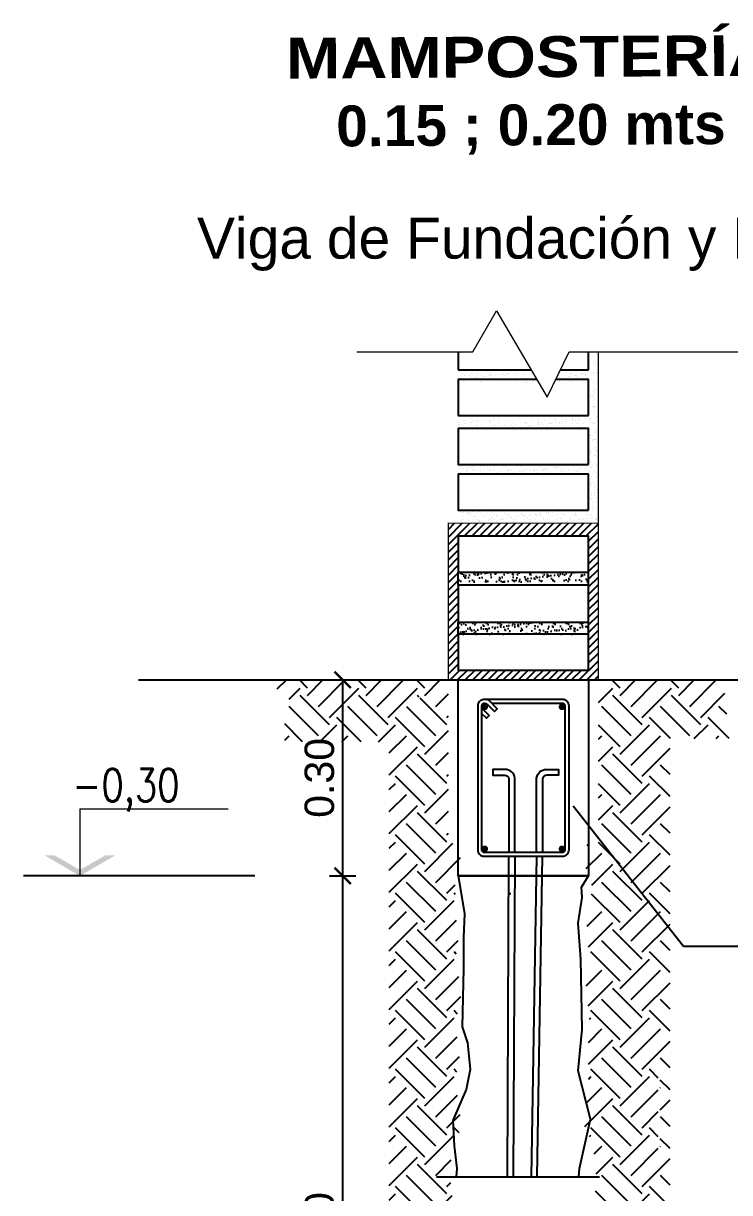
# Model space of a CAD drawing. Header units: millimetres. Extents: x 141 to 456, y -20 to 129.
# Drawn here: x 189.53 to 193.86, y 67.17 to 74.34 of the extents above; entities that cross this region are included whole.
import ezdxf
from ezdxf.enums import TextEntityAlignment as Align

# ---------------------------------------------------------------- set-up
doc = ezdxf.new("R2010")
doc.units = ezdxf.units.MM
doc.header["$LTSCALE"] = 0.1
doc.header["$MEASUREMENT"] = 0
doc.header["$PDMODE"] = 3
doc.header["$PDSIZE"] = 0.1
doc.linetypes.add('ACAD_ISO02W100', pattern=[15, 12, -3])
doc.layers.get('DEFPOINTS').update_dxf_attribs({"color": 1})
doc.layers.add('00-COTAS', color=1, linetype='Continuous', lineweight=9)
doc.layers.add('referencias', color=1, linetype='Continuous', lineweight=5)
for name, color, linetype in [('armadura', 10, 'Continuous'), ('AUXILIAR', 1, 'Continuous'), ('CORTE-3', 3, 'Continuous'), ('Cota', 1, 'Continuous'), ('Cotas', 1, 'Continuous'), ('FUNDACION', 4, 'Continuous'), ('hach', 1, 'Continuous'), ('LINEA-TIERRA', 6, 'Continuous'), ('LINEAS DE PROYECCIÓN', 60, 'Continuous'), ('Muros', 7, 'Continuous'), ('ROTULO', 5, 'Continuous'), ('Sombras', 7, 'Continuous'), ('TRAMAS', 8, 'Continuous')]:
    doc.layers.add(name, color=color, linetype=linetype)
doc.layers.add('VP', color=11, linetype='Continuous', plot=False)
doc.styles.add('1 en 100', font='romans.shx', dxfattribs={"height": 0.17})
doc.styles.add('Afro', font='arial.ttf', dxfattribs={"height": 0.2})
doc.styles.add('ARIAL', font='arial.ttf', dxfattribs={"height": 0.18})
doc.styles.add('COTAS', font='ROMANS.shx', dxfattribs={"width": 0.7})
doc.dimstyles.new('1 en 20', dxfattribs={"dimtxt": 0.018, "dimasz": 0.018, "dimexe": 0, "dimexo": 0, "dimgap": 0.01, "dimtad": 1, "dimzin": 0, "dimdsep": 46, "dimtxsty": '1 en 100', "dimblk1": 'C-1', "dimblk2": 'C-1', "dimsah": 1, "dimcen": 0.1, "dimse1": 1, "dimse2": 1, "dimclrd": 1, "dimclrt": 256, "dimadec": 0, "dimazin": 0, "dimtfac": 1, "dimtix": 1, "dimtofl": 0, "dimtmove": 2, "dimatfit": 3, "dimfxl": 1, "dimtolj": 1, "dimtzin": 0, "dimlwd": -1, "dimarcsym": 0})
doc.dimstyles.new('100', dxfattribs={"dimtxt": 0.2, "dimasz": 0.1, "dimexe": 0.08, "dimexo": 0, "dimgap": 0.05, "dimtad": 1, "dimzin": 1, "dimtxsty": 'ARIAL', "dimblk": 'ARCHTICK', "dimcen": 2.5, "dimadec": 0, "dimazin": 0, "dimtfac": 1, "dimtix": 1, "dimtmove": 0, "dimatfit": 3, "dimfxl": 0.08, "dimfxlon": 1, "dimarcsym": 0})
pattern_1 = [(50, (-254.651, 169.6854), (4.372432, -0.382538), [0.4572, -5.0292]), (355, (-254.651, 169.6854), (-0.84583, 4.58536), [0.36576, -4.02336]), (100.451, (-254.2867, 169.6535), (3.52662, 4.2028), [0.38856, -4.27416]), (46.1842, (-254.651, 170.9046), (6.5059, -1.009016), [0.6858, -7.5438]), (96.6356, (-254.109, 170.8205), (5.6977, 5.93821), [0.58284, -6.41124]), (351.184, (-254.651, 170.9046), (5.69771, 5.9382), [0.54864, -6.03504]), (21, (-254.0415, 170.5998), (3.638757, -2.454372), [0.4572, -5.0292]), (326, (-254.0415, 170.5998), (1.48325, 4.42051), [0.36576, -4.02336]), (71.4514, (-253.7382, 170.3952), (5.121996, 1.96615), [0.38856, -4.27416]), (37.5, (-254.651, 169.6854), (0.0741265, 2.029321), [0, -3.974592, 0, -4.08432, 0, -4.0386]), (7.5, (-254.651, 169.6854), (1.603672, 2.404334), [0, -2.328672, 0, -3.883152, 0, -1.53924]), (327.5, (-256.0105, 169.6854), (3.254174, -0.13749), [0, -1.524, 0, -4.75488, 0, -6.30936]), (317.5, (-256.62, 169.6854), (3.5551, 0.610236), [0, -1.9812, 0, -3.157728, 0, -4.48056])]

# ---------------------------------------------------------------- blocks, each defined once
blk = doc.blocks.new('_ARCHTICK')
at = {"color": 0, "linetype": 'ByBlock', "const_width": 0.15}
blk.add_lwpolyline([(-0.5, -0.5), (0.5, 0.5)], dxfattribs=at)
blk = doc.blocks.new('*D324')
at = {"layer": 'Cotas', "color": 0, "lineweight": -2, "transparency": 16777216}
for p, q in [((191.406, 70.3147), (191.566, 70.3147)), ((191.486, 69.1147), (191.486, 70.3147)), ((191.406, 69.1147), (191.566, 69.1147))]:
    blk.add_line(p, q, dxfattribs=at)
at = {"layer": 'DEFPOINTS', "color": 0, "transparency": 16777216}
for p in [(191.2864, 70.3147), (191.486, 70.3147), (191.2864, 69.1147)]:
    blk.add_point(p, dxfattribs=at)
at = {"layer": 'Cotas', "color": 0, "lineweight": -2, "transparency": 16777216, "xscale": 0.1, "yscale": 0.1, "zscale": 0.1}
for p, rotation in [((191.486, 70.3147), 90), ((191.486, 69.1147), 270)]:
    blk.add_blockref('_ARCHTICK', p, dxfattribs=dict(at, rotation=rotation))
at = {"layer": 'Cotas', "color": 0, "transparency": 16777216, "insert": (191.344, 69.7147), "char_height": 0.18, "attachment_point": 5, "rotation": 90, "style": 'ARIAL'}
blk.add_mtext('0.30', dxfattribs=at)
blk = doc.blocks.new('niv')
at = {"linetype": 'ByBlock'}
blk.add_line((0, 0.3254), (0, 0), dxfattribs=at)
blk.add_line((0, 0.3254), (0.7204, 0.3254))
for points in [[(-0.1724, 0.0996), (-0.1232, 0.0996), (0, 0), (0, 0.0284)], [(0.1724, 0.0996), (0.1232, 0.0996), (0, 0), (0, 0.0284)]]:
    blk.add_solid(points)
at = {"style": 'COTAS', "width": 0.8}
blk.add_attdef('NIVEL', text='', height=0.1478, dxfattribs=at).set_placement((0.7126, 0.3816), align=Align.RIGHT)
blk = doc.blocks.new('*D325')
at = {"layer": 'Cotas', "color": 0, "lineweight": -2, "transparency": 16777216}
for p, q in [((191.406, 69.1147), (191.566, 69.1147)), ((191.486, 64.7511), (191.486, 69.1147)), ((191.566, 64.7511), (191.406, 64.7511))]:
    blk.add_line(p, q, dxfattribs=at)
at = {"layer": 'DEFPOINTS', "color": 0, "transparency": 16777216}
for p in [(191.2864, 69.1147), (191.486, 69.1147), (191.8874, 64.7511)]:
    blk.add_point(p, dxfattribs=at)
at = {"layer": 'Cotas', "color": 0, "lineweight": -2, "transparency": 16777216, "xscale": 0.1, "yscale": 0.1, "zscale": 0.1}
for p, rotation in [((191.486, 69.1147), 90), ((191.486, 64.7511), 270)]:
    blk.add_blockref('_ARCHTICK', p, dxfattribs=dict(at, rotation=rotation))
at = {"layer": 'Cotas', "color": 0, "transparency": 16777216, "insert": (191.3441, 66.9329), "char_height": 0.18, "attachment_point": 5, "rotation": 90, "style": 'ARIAL'}
blk.add_mtext('1.70', dxfattribs=at)
blk = doc.blocks.new('C-1')
for p, q in [((-1, 0), (0, 0)), ((0, -0.5), (0, 0.5))]:
    blk.add_line(p, q)
at = {"const_width": 0.05}
for points in [[(-0.5, 0), (0, 0)], [(-0.18, -0.18), (0.18, 0.18)]]:
    blk.add_lwpolyline(points, dxfattribs=at)

msp = doc.modelspace()

# ---------------------------------------------------------------- hatches: boundary and pattern name
h = msp.add_hatch()
h.set_pattern_fill('ANSI31,_O', color=2, scale=0.010378)
h.set_pattern_definition([(45, (-8507.399885, -6347.587744), (-0.02330012399, 0.02330012399), [])])
edge = h.paths.add_edge_path()
edge.add_line((192.6738, 71.2747), (192.8738, 71.2747))
edge.add_line((192.8738, 71.2747), (193.0538, 71.2747))
edge.add_line((193.0538, 71.2747), (193.0538, 70.3147))
edge.add_line((193.0538, 70.3147), (192.1338, 70.3147))
edge.add_line((192.1338, 70.3147), (192.1338, 71.0265))
edge.add_arc((192.1338, 71.0385), 0.012, 270, 450)
edge.add_line((192.1338, 71.0505), (192.1338, 71.2747))
edge.add_line((192.1338, 71.2747), (192.6738, 71.2747))
h.paths.add_polyline_path([(192.1938, 71.1947), (192.1938, 70.9747), (192.1938, 70.8957), (192.1938, 70.6687), (192.1938, 70.5947), (192.1938, 70.3747), (192.9938, 70.3747), (192.9938, 70.5947), (192.9938, 70.6687), (192.9938, 70.8957), (192.9938, 70.9747), (192.9938, 71.1947)], flags=16)
at = {"layer": 'hach'}
h = msp.add_hatch(dxfattribs=at)
h.set_pattern_fill('AR-SAND,_O', color=256, scale=0.001038)
h.set_pattern_definition([(37.5, (-8507.399885, -6347.587744), (-0.00166057302, 0.0507931576), [0, -0.04006884324, 0, -0.04481383784, 0, -0.04283675676]), (7.5, (-8507.399885, -6347.587744), (0.04665322722, 0.07439482125), [0, -0.02161608649, 0, -0.03611468108, 0, -0.01383956757]), (327.5, (-8507.43231, -6347.587744), (0.08209218113, 0.00014915646), [0, -0.01318054054, 0, -0.04744994595, 0, -0.06194854054]), (317.5, (-8507.43231, -6347.587744), (0.07924477777, 0.0231364487), [0, -0.00659027027, 0, -0.03110607568, 0, -0.03558745946])])
h.paths.add_polyline_path([(192.9938, 70.9747), (192.9938, 70.9147), (192.1938, 70.9147), (192.1938, 70.9747)])
h.paths.add_polyline_path([(192.9938, 70.6687), (192.9938, 70.5947), (192.1938, 70.5947), (192.1938, 70.6687)])
at = {"layer": 'Sombras'}
h = msp.add_hatch(dxfattribs=at)
h.set_pattern_fill('AR-CONC', color=1, scale=0.024, style=0)
h.set_pattern_definition(pattern_1)
h.paths.add_polyline_path([(192.7318, 69.6577), (192.7318, 69.3577), (192.6838, 69.3577), (192.6838, 69.6539, 0.812929), (192.6198, 69.6539), (192.6198, 69.0587), (192.9338, 69.0587, 0.414214), (192.9498, 69.0747), (192.9498, 69.9547, 0.414214), (192.9338, 69.9707), (192.3014, 69.9707), (192.3337, 69.9374), (192.3164, 69.9207), (192.2738, 69.9646, 0.242714), (192.2565, 69.9704, 0.464742), (192.2378, 69.9547), (192.2378, 69.9374), (192.2842, 69.8895), (192.267, 69.8728), (192.2378, 69.9029), (192.2378, 69.0747, 0.414214), (192.2538, 69.0587), (192.5718, 69.0587), (192.5718, 69.6577, -0.877104)], flags=17)
h.paths.add_polyline_path([(192.2138, 69.9547, -0.414214), (192.2538, 69.9947), (192.2696, 69.9947), (192.9338, 69.9947, -0.414214), (192.9738, 69.9547), (192.9738, 69.0747, -0.414214), (192.9338, 69.0347), (192.6198, 69.0347), (192.6198, 68.9147), (193.1938, 68.9147), (193.1938, 70.1147), (191.9938, 70.1147), (191.9938, 68.9147), (192.5718, 68.9147), (192.5718, 69.0347), (192.2538, 69.0347, -0.414214), (192.2138, 69.0747)])
h = msp.add_hatch(dxfattribs=at)
h.set_pattern_fill('AR-CONC', color=1, scale=0.024, style=0)
h.set_pattern_definition(pattern_1)
h.paths.add_polyline_path([(192.9498, 69.9547, 0.414214), (192.9338, 69.9707), (192.3014, 69.9707), (192.3337, 69.9374), (192.3164, 69.9207), (192.2738, 69.9646, 0.202963), (192.2595, 69.9707), (192.2538, 69.9707, 0.414214), (192.2378, 69.9547), (192.2378, 69.9374), (192.2842, 69.8895), (192.267, 69.8728), (192.2378, 69.9029), (192.2378, 69.0747, 0.414214), (192.2538, 69.0587), (192.5718, 69.0587), (192.5718, 69.6577, -0.877104), (192.7318, 69.6577), (192.7318, 69.3577), (192.6838, 69.3577), (192.6838, 69.6539, 0.812929), (192.6198, 69.6539), (192.6198, 69.0587), (192.9338, 69.0587, 0.414214), (192.9498, 69.0747)], flags=17)
h.paths.add_polyline_path([(192.2138, 69.9547, -0.414214), (192.2538, 69.9947), (192.2696, 69.9947), (192.9338, 69.9947, -0.414214), (192.9738, 69.9547), (192.9738, 69.0747, -0.414214), (192.9338, 69.0347), (192.6198, 69.0347), (192.6198, 68.9147), (193.1938, 68.9147), (193.1938, 70.1147), (191.9938, 70.1147), (191.9938, 68.9147), (192.5718, 68.9147), (192.5718, 69.0347), (192.2538, 69.0347, -0.414214), (192.2138, 69.0747)])
at = {"layer": 'TRAMAS', "linetype": 'ACAD_ISO02W100'}
h = msp.add_hatch(dxfattribs=at)
h.set_pattern_fill('EARTH', color=256, scale=0.04, angle=45)
h.set_pattern_definition([(45, (-6016.46652, -6022.12084), (3e-17, 0.359210245), [0.254, -0.254]), (45, (-6016.53387, -6022.05348), (3e-17, 0.359210245), [0.254, -0.254]), (45, (-6016.60122, -6021.98613), (3e-17, 0.359210245), [0.254, -0.254]), (135, (-6016.60122, -6021.94123), (-0.359210245, 3e-17), [0.254, -0.254]), (135, (-6016.53387, -6021.87388), (-0.359210245, 3e-17), [0.254, -0.254]), (135, (-6016.46652, -6021.80653), (-0.359210245, 3e-17), [0.254, -0.254])])
h.paths.add_polyline_path([(191.7994, 70.1011), (191.9697, 70.2075), (191.9696, 70.2194)], flags=16)
h.paths.add_polyline_path([(191.2042, 69.9419), (191.7936, 69.9419), (191.7936, 69.9424), (191.1699, 69.9424)], flags=16)
h.paths.add_polyline_path([(192.1302, 66.6491), (192.1302, 67.0066)], flags=16)
h.paths.add_polyline_path([(192.1869, 69.5147), (192.1864, 69.5134), (192.187, 69.5147)], flags=17)
h.paths.add_polyline_path([(192.1949, 69.3147), (192.1338, 69.3147), (192.1338, 70.3147), (191.0214, 70.3147), (191.2084, 70.1517), (191.131, 70.1647), (191.131, 69.9362), (191.771, 69.9362), (191.771, 64.4015), (192.1837, 65.1007), (192.1837, 64.7511), (192.1796, 65.5907), (192.1796, 65.6093), (192.161, 65.751), (192.1586, 65.816), (192.2051, 65.8764), (192.2005, 65.9577), (192.2005, 66.0158), (192.2214, 66.0646), (192.2168, 66.1157), (192.2121, 66.2435), (192.1935, 66.2773), (192.1656, 66.3145), (192.1586, 66.347), (192.1958, 66.4492), (192.2051, 66.5352), (192.2144, 66.5816), (192.2144, 66.6118), (192.2051, 66.6304), (192.1981, 66.6699), (192.2284, 66.7443), (192.226, 66.7721), (192.1911, 66.8883), (192.1812, 66.9324), (192.189, 66.9603), (192.1724, 67.023), (192.1683, 67.102), (192.1523, 67.1856), (192.1506, 67.2089), (192.1459, 67.2623), (192.1531, 67.3519), (192.1513, 67.3864), (192.164, 67.429), (192.1749, 67.4708), (192.1813, 67.5071), (192.1867, 67.5161), (192.2167, 67.5715), (192.2185, 67.5905), (192.2158, 67.6069), (192.2067, 67.6341), (192.2067, 67.6577), (192.2022, 67.7217), (192.2058, 67.7508), (192.1847, 67.7762), (192.1927, 67.8256), (192.2015, 67.8525), (192.1986, 67.8642), (192.1942, 67.8729), (192.1855, 67.9136), (192.1906, 67.9405), (192.1935, 67.9521), (192.1978, 67.9775), (192.2037, 68.0052), (192.1848, 68.0224), (192.1877, 68.0289), (192.1978, 68.0551), (192.1954, 68.0961), (192.1848, 68.1459), (192.1877, 68.1605), (192.2, 68.1953), (192.1964, 68.2135), (192.1822, 68.2483), (192.192, 68.2746), (192.1933, 68.3073), (192.198, 68.3237), (192.205, 68.3495), (192.2074, 68.3612), (192.2156, 68.4128), (192.2027, 68.4668), (192.1968, 68.5078), (192.1851, 68.529), (192.1804, 68.5372), (192.1768, 68.5419), (192.1768, 68.563), (192.1675, 68.6005), (192.1768, 68.6193), (192.1968, 68.6861), (192.1916, 68.7417), (192.205, 68.7753), (192.2038, 68.8011), (192.2003, 68.8187), (192.1862, 68.8421), (192.1733, 68.855), (192.1757, 68.9031), (192.1769, 68.955), (192.1788, 68.9758), (192.1731, 69.0326), (192.175, 69.0629), (192.1845, 69.1121), (192.2034, 69.1329), (192.2129, 69.1821), (192.2091, 69.2162), (192.2091, 69.2768), (192.2034, 69.2976)])
h = msp.add_hatch(dxfattribs=at)
h.set_pattern_fill('EARTH', color=256, scale=0.04, angle=45)
h.set_pattern_definition([(45, (-6016.34652, -6022.12084), (3e-17, 0.359210245), [0.254, -0.254]), (45, (-6016.41387, -6022.05348), (3e-17, 0.359210245), [0.254, -0.254]), (45, (-6016.48122, -6021.98613), (3e-17, 0.359210245), [0.254, -0.254]), (135, (-6016.48122, -6021.94123), (-0.359210245, 3e-17), [0.254, -0.254]), (135, (-6016.41387, -6021.87388), (-0.359210245, 3e-17), [0.254, -0.254]), (135, (-6016.34652, -6021.80653), (-0.359210245, 3e-17), [0.254, -0.254])])
h.paths.add_polyline_path([(193.4208, 67.4143), (193.4328, 67.4143), (193.4328, 67.921), (193.4208, 67.921)], flags=16)
h.paths.add_polyline_path([(193.0538, 70.3147), (193.0538, 69.3147), (192.9926, 69.3147), (192.9841, 69.2976), (192.9784, 69.2768), (192.9784, 69.2162), (192.9746, 69.1821), (192.9841, 69.1329), (193.003, 69.1121), (193.0125, 69.0629), (193.0144, 69.0326), (193.0087, 68.9758), (193.0106, 68.955), (193.0119, 68.9031), (193.0142, 68.855), (192.9966, 68.8374), (192.9943, 68.8304), (192.9872, 68.8187), (192.9837, 68.8011), (192.9825, 68.7753), (192.9943, 68.7459), (192.9943, 68.7237), (192.9907, 68.6861), (193.0107, 68.6193), (193.0201, 68.6005), (193.0107, 68.563), (193.0107, 68.5419), (193.0072, 68.5372), (193.0025, 68.529), (192.9907, 68.5078), (192.9849, 68.4668), (192.972, 68.4128), (192.9802, 68.3612), (192.9825, 68.3495), (192.9896, 68.3237), (192.9943, 68.3073), (192.9955, 68.2746), (193.0021, 68.2571), (192.9991, 68.2331), (192.9911, 68.2135), (192.9875, 68.1953), (193.0036, 68.1499), (192.9919, 68.095), (192.9911, 68.0798), (192.9897, 68.0551), (192.9999, 68.0289), (193.0028, 68.0224), (192.9839, 68.0052), (192.9897, 67.9775), (192.9941, 67.9521), (192.997, 67.9405), (193.0021, 67.9136), (192.9933, 67.8729), (192.989, 67.8642), (192.9861, 67.8525), (193.0004, 67.8082), (192.9973, 67.8102), (193.0028, 67.7762), (192.9817, 67.7508), (192.9853, 67.7217), (192.9808, 67.6577), (192.9808, 67.6368), (192.971, 67.6025), (192.969, 67.5905), (192.9708, 67.5715), (193.0008, 67.5161), (193.0062, 67.5071), (193.0126, 67.4708), (193.0235, 67.429), (193.0362, 67.3864), (193.0344, 67.3519), (193.0416, 67.2623), (193.0369, 67.2089), (193.0352, 67.1856), (193.0193, 67.102), (193.0151, 67.023), (192.9985, 66.9603), (193.0063, 66.9324), (192.9964, 66.8883), (192.9615, 66.7721), (192.9592, 66.7443), (192.9894, 66.6699), (192.9824, 66.6304), (192.9731, 66.6118), (192.9731, 66.5816), (192.9824, 66.5352), (192.9917, 66.4492), (193.0289, 66.347), (193.0219, 66.3145), (192.994, 66.2773), (192.9754, 66.2435), (192.9708, 66.1157), (192.9661, 66.0646), (192.987, 66.0158), (192.987, 65.9577), (192.9824, 65.8764), (193.0289, 65.816), (193.0266, 65.751), (193.008, 65.6093), (193.008, 65.5907), (193.0038, 64.7007), (193.0039, 64.7007), (193.4924, 64.7378), (193.4924, 69.955), (193.8545, 69.955), (193.8211, 70.3147)])

# ---------------------------------------------------------------- linework, layer by layer
at = {"color": 1}
for p, q in [((192.1938, 72.3233), (192.1938, 72.2147)), ((192.9938, 72.2147), (192.9938, 72.3233)), ((192.1938, 72.2147), (192.6402, 72.2147)), ((192.8213, 72.2147), (192.9938, 72.2147)), ((192.9938, 71.6347), (192.9938, 71.7887)), ((192.1938, 70.8957), (192.1938, 70.9747)), ((192.9938, 70.8957), (192.9938, 70.9747)), ((192.1938, 70.5947), (192.1938, 70.6687)), ((192.9938, 70.5947), (192.9938, 70.6687))]:
    msp.add_line(p, q, dxfattribs=at)
for points in [[(192.6754, 72.1547), (192.1938, 72.1547), (192.1938, 71.9347), (192.9938, 71.9347)], [(192.9938, 71.9347), (192.9938, 72.1547), (192.7918, 72.1547)], [(192.9938, 71.6347), (192.9938, 71.8547), (192.1938, 71.8547), (192.1938, 71.6347), (192.9938, 71.6347)], [(192.1938, 71.7887), (192.1938, 71.6347), (192.9938, 71.6347)], [(192.9938, 71.3547), (192.9938, 71.5747), (192.1938, 71.5747), (192.1938, 71.3547), (192.9938, 71.3547)], [(192.9938, 70.9747), (192.9938, 71.1947), (192.1938, 71.1947), (192.1938, 70.9747), (192.9938, 70.9747)], [(192.9938, 70.6687), (192.9938, 70.8957), (192.1938, 70.8957), (192.1938, 70.6687), (192.9938, 70.6687)], [(192.9938, 70.3747), (192.9938, 70.5947), (192.1938, 70.5947), (192.1938, 70.3747), (192.9938, 70.3747)]]:
    msp.add_lwpolyline(points, dxfattribs=at)
at = {"color": 2, "const_width": 0.008}
msp.add_lwpolyline([(193.0538, 71.2747), (192.1338, 71.2747), (192.1338, 70.3147), (193.0538, 70.3147)], close=True, dxfattribs=at)
at = {"const_width": 0.008}
msp.add_lwpolyline([(192.1338, 70.6747), (192.1338, 70.3147)], dxfattribs=at)
at = {"layer": '00-COTAS'}
msp.add_line((193.0533, 71.2793), (193.0533, 72.3233), dxfattribs=at)
at = {"layer": 'armadura'}
for points in [[(192.481, 69.7666), (192.406, 69.7666), (192.406, 69.7306), (192.4782, 69.7306)], [(192.7347, 69.7666), (192.8097, 69.7666), (192.8097, 69.7306), (192.7375, 69.7306)], [(192.4954, 67.2714), (192.5054, 69.2337)], [(192.5414, 69.2337), (192.5314, 67.2716)], [(192.6743, 69.2347), (192.6421, 67.2714)], [(192.6781, 67.2714), (192.7103, 69.2347)]]:
    msp.add_lwpolyline(points, dxfattribs=at)
for points in [[(192.541, 69.2587), (192.541, 69.7139, 0.376415), (192.481, 69.7666, 0.376415)], [(192.6747, 69.2587), (192.6747, 69.7139, -0.376415), (192.7347, 69.7666, -0.376415)], [(192.4782, 69.7306, -0.383838), (192.505, 69.7111), (192.505, 69.2587)], [(192.7375, 69.7306, 0.383838), (192.7107, 69.7111), (192.7107, 69.2587)]]:
    msp.add_lwpolyline(points, format="xyb", dxfattribs=at)
at = {"layer": 'AUXILIAR', "color": 6, "lineweight": 18}
msp.add_lwpolyline([(191.5735, 72.3233), (192.2836, 72.3233), (192.4283, 72.5752), (192.7388, 72.0469), (192.8748, 72.3233), (194.0361, 72.3233)], dxfattribs=at)
at = {"layer": 'CORTE-3'}
msp.add_lwpolyline([(192.1938, 70.3147), (192.9938, 70.3147), (192.9938, 69.1147), (192.1938, 69.1147)], close=True, dxfattribs=at)
at = {"layer": 'Cota', "ltscale": 0.2}
msp.add_line((192.0602, 67.2714), (193.0602, 67.2714), dxfattribs=at)
at = {"layer": 'FUNDACION', "color": 1}
for p, q in [((190.2346, 70.3147), (195.8404, 70.3147)), ((190.9485, 69.1147), (189.5287, 69.1147))]:
    msp.add_line(p, q, dxfattribs=at)
at = {"layer": 'hach', "linetype": 'Continuous'}
for p, q in [((193.0019, 72.2597), (193.0019, 72.2597)), ((193.0233, 72.2626), (193.0233, 72.2626)), ((193.0536, 72.2687), (193.0536, 72.2687)), ((192.2235, 72.1887), (192.2235, 72.1887)), ((192.2762, 72.1905), (192.2762, 72.1905)), ((192.3056, 72.1888), (192.3056, 72.1888)), ((192.3832, 72.1882), (192.3832, 72.1882)), ((192.3877, 72.189), (192.3877, 72.189)), ((192.4557, 72.1878), (192.4557, 72.1878)), ((192.4698, 72.1891), (192.4698, 72.1891)), ((192.4915, 72.1925), (192.4915, 72.1925)), ((192.5052, 72.1944), (192.5052, 72.1944)), ((192.5519, 72.1893), (192.5519, 72.1893)), ((192.6082, 72.1873), (192.6082, 72.1873)), ((192.634, 72.1894), (192.634, 72.1894)), ((192.8158, 72.1904), (192.8158, 72.1904)), ((192.8803, 72.1899), (192.8803, 72.1899)), ((192.8848, 72.1913), (192.8848, 72.1913)), ((192.9522, 72.191), (192.9522, 72.191)), ((192.9624, 72.19), (192.9624, 72.19)), ((192.9767, 72.1882), (192.9767, 72.1882)), ((192.9979, 72.1995), (192.9979, 72.1995)), ((193.0125, 72.1929), (193.0125, 72.1929)), ((193.0218, 72.2444), (193.0218, 72.2444)), ((193.0232, 72.2562), (193.0232, 72.2562)), ((193.0234, 72.1936), (193.0234, 72.1936)), ((193.0262, 72.1947), (193.0262, 72.1947)), ((193.0343, 72.2491), (193.0343, 72.2491)), ((193.0444, 72.1902), (193.0444, 72.1902)), ((193.046, 72.2511), (193.046, 72.2511)), ((193.0476, 72.1975), (193.0476, 72.1975)), ((192.197, 72.1673), (192.197, 72.1673)), ((192.2018, 72.1629), (192.2018, 72.1629)), ((192.2076, 72.1552), (192.2076, 72.1552)), ((192.2213, 72.157), (192.2213, 72.157)), ((192.2247, 72.1419), (192.2247, 72.1419)), ((192.2264, 72.1547), (192.2264, 72.1547)), ((192.2346, 72.1816), (192.2346, 72.1816)), ((192.2428, 72.1598), (192.2428, 72.1598)), ((192.2619, 72.182), (192.2619, 72.182)), ((192.2747, 72.1561), (192.2747, 72.1561)), ((192.2786, 72.1645), (192.2786, 72.1645)), ((192.2811, 72.186), (192.2811, 72.186)), ((192.2923, 72.1663), (192.2923, 72.1663)), ((192.2976, 72.1572), (192.2976, 72.1572)), ((192.304, 72.165), (192.304, 72.165)), ((192.3137, 72.1692), (192.3137, 72.1692)), ((192.3167, 72.1817), (192.3167, 72.1817)), ((192.3293, 72.1816), (192.3293, 72.1816)), ((192.3302, 72.141), (192.3302, 72.141)), ((192.3351, 72.1365), (192.3351, 72.1365)), ((192.3495, 72.1739), (192.3495, 72.1739)), ((192.3567, 72.1562), (192.3567, 72.1562)), ((192.3633, 72.1757), (192.3633, 72.1757)), ((192.3666, 72.1581), (192.3666, 72.1581)), ((192.3847, 72.1785), (192.3847, 72.1785)), ((192.3988, 72.1819), (192.3988, 72.1819)), ((192.4005, 72.1842), (192.4005, 72.1842)), ((192.4095, 72.1641), (192.4095, 72.1641)), ((192.4143, 72.1597), (192.4143, 72.1597)), ((192.4205, 72.1832), (192.4205, 72.1832)), ((192.434, 72.1578), (192.434, 72.1578)), ((192.4342, 72.185), (192.4342, 72.185)), ((192.4373, 72.1386), (192.4373, 72.1386)), ((192.4388, 72.1564), (192.4388, 72.1564)), ((192.4695, 72.1851), (192.4695, 72.1851)), ((192.4809, 72.182), (192.4809, 72.182)), ((192.4887, 72.1872), (192.4887, 72.1872)), ((192.4936, 72.1828), (192.4936, 72.1828)), ((192.5052, 72.1604), (192.5052, 72.1604)), ((192.5165, 72.1618), (192.5165, 72.1618)), ((192.5209, 72.1565), (192.5209, 72.1565)), ((192.537, 72.1848), (192.537, 72.1848)), ((192.5428, 72.1377), (192.5428, 72.1377)), ((192.563, 72.1822), (192.563, 72.1822)), ((192.5742, 72.1612), (192.5742, 72.1612)), ((192.5867, 72.1368), (192.5867, 72.1368)), ((192.5958, 72.1849), (192.5958, 72.1849)), ((192.6004, 72.1386), (192.6004, 72.1386)), ((192.603, 72.1567), (192.603, 72.1567)), ((192.6098, 72.1365), (192.6098, 72.1365)), ((192.6219, 72.1415), (192.6219, 72.1415)), ((192.622, 72.1609), (192.622, 72.1609)), ((192.6269, 72.1564), (192.6269, 72.1564)), ((192.6416, 72.1609), (192.6416, 72.1609)), ((192.6451, 72.1823), (192.6451, 72.1823)), ((192.6498, 72.1354), (192.6498, 72.1354)), ((192.6577, 72.1462), (192.6577, 72.1462)), ((192.6714, 72.148), (192.6714, 72.148)), ((192.7996, 72.1649), (192.7996, 72.1649)), ((192.8093, 72.1826), (192.8093, 72.1826)), ((192.8133, 72.1667), (192.8133, 72.1667)), ((192.8175, 72.1396), (192.8175, 72.1396)), ((192.8345, 72.1576), (192.8345, 72.1576)), ((192.8347, 72.1695), (192.8347, 72.1695)), ((192.8394, 72.1532), (192.8394, 72.1532)), ((192.8493, 72.164), (192.8493, 72.164)), ((192.8493, 72.1571), (192.8493, 72.1571)), ((192.8706, 72.1742), (192.8706, 72.1742)), ((192.8843, 72.176), (192.8843, 72.176)), ((192.8865, 72.1405), (192.8865, 72.1405)), ((192.8914, 72.1828), (192.8914, 72.1828)), ((192.9057, 72.1788), (192.9057, 72.1788)), ((192.9138, 72.1808), (192.9138, 72.1808)), ((192.9186, 72.1763), (192.9186, 72.1763)), ((192.9205, 72.1666), (192.9205, 72.1666)), ((192.9314, 72.1573), (192.9314, 72.1573)), ((192.9415, 72.1835), (192.9415, 72.1835)), ((192.9416, 72.1553), (192.9416, 72.1553)), ((192.9539, 72.1402), (192.9539, 72.1402)), ((192.9552, 72.1854), (192.9552, 72.1854)), ((192.9735, 72.1829), (192.9735, 72.1829)), ((192.9895, 72.1675), (192.9895, 72.1675)), ((192.9948, 72.1169), (192.9948, 72.1169)), ((193.001, 72.1231), (193.001, 72.1231)), ((193.0135, 72.1574), (193.0135, 72.1574)), ((193.0208, 72.1784), (193.0208, 72.1784)), ((193.0251, 72.1428), (193.0251, 72.1428)), ((193.0368, 72.1278), (193.0368, 72.1278)), ((193.047, 72.1544), (193.047, 72.1544)), ((193.0505, 72.1296), (193.0505, 72.1296)), ((193.0519, 72.1499), (193.0519, 72.1499)), ((192.9956, 72.1058), (192.9956, 72.1058)), ((193.0038, 72.0552), (193.0038, 72.0552)), ((193.0049, 72.058), (193.0049, 72.058)), ((193.016, 72.0509), (193.016, 72.0509)), ((193.0218, 72.0818), (193.0218, 72.0818)), ((193.0253, 72.0581), (193.0253, 72.0581)), ((193.0267, 72.0773), (193.0267, 72.0773)), ((193.0268, 72.092), (193.0268, 72.092)), ((193.0348, 72.0914), (193.0348, 72.0914)), ((193.0496, 72.0563), (193.0496, 72.0563)), ((192.9944, 72.0151), (192.9944, 72.0151)), ((192.9966, 72.0091), (192.9966, 72.0091)), ((193.0015, 72.0047), (193.0015, 72.0047)), ((193.0144, 71.9884), (193.0144, 71.9884)), ((193.0244, 71.9836), (193.0244, 71.9836)), ((193.0262, 71.992), (193.0262, 71.992)), ((193.0281, 71.9902), (193.0281, 71.9902)), ((193.0284, 72.0412), (193.0284, 72.0412)), ((193.0301, 71.9904), (193.0301, 71.9904)), ((193.0373, 71.9849), (193.0373, 71.9849)), ((193.0496, 71.993), (193.0496, 71.993)), ((192.3059, 71.9033), (192.3059, 71.9033)), ((192.3749, 71.9042), (192.3749, 71.9042)), ((192.3758, 71.9043), (192.3758, 71.9043)), ((192.3895, 71.9061), (192.3895, 71.9061)), ((192.411, 71.9089), (192.411, 71.9089)), ((192.4423, 71.9038), (192.4423, 71.9038)), ((192.4468, 71.9137), (192.4468, 71.9137)), ((192.5135, 71.9064), (192.5135, 71.9064)), ((192.5825, 71.9073), (192.5825, 71.9073)), ((192.6499, 71.9069), (192.6499, 71.9069)), ((192.6845, 71.9121), (192.6845, 71.9121)), ((192.7211, 71.9095), (192.7211, 71.9095)), ((192.7867, 71.9142), (192.7867, 71.9142)), ((192.7901, 71.9104), (192.7901, 71.9104)), ((192.8576, 71.9101), (192.8576, 71.9101)), ((192.8921, 71.9133), (192.8921, 71.9133)), ((192.8968, 71.9047), (192.8968, 71.9047)), ((192.897, 71.9089), (192.897, 71.9089)), ((192.9105, 71.9065), (192.9105, 71.9065)), ((192.9288, 71.9126), (192.9288, 71.9126)), ((192.932, 71.9093), (192.932, 71.9093)), ((192.9678, 71.914), (192.9678, 71.914)), ((192.9953, 71.9593), (192.9953, 71.9593)), ((192.9961, 71.9643), (192.9961, 71.9643)), ((192.9978, 71.9135), (192.9978, 71.9135)), ((192.9992, 71.911), (192.9992, 71.911)), ((193.0029, 71.9186), (193.0029, 71.9186)), ((193.0317, 71.9396), (193.0317, 71.9396)), ((193.0387, 71.9233), (193.0387, 71.9233)), ((193.0475, 71.926), (193.0475, 71.926)), ((193.0506, 71.9596), (193.0506, 71.9596)), ((193.0524, 71.9251), (193.0524, 71.9251)), ((192.1956, 71.8918), (192.1956, 71.8918)), ((192.1981, 71.8809), (192.1981, 71.8809)), ((192.2029, 71.8763), (192.2029, 71.8763)), ((192.2031, 71.8744), (192.2031, 71.8744)), ((192.2339, 71.8856), (192.2339, 71.8856)), ((192.2347, 71.9007), (192.2347, 71.9007)), ((192.2476, 71.8874), (192.2476, 71.8874)), ((192.2479, 71.8585), (192.2479, 71.8585)), ((192.269, 71.8903), (192.269, 71.8903)), ((192.2719, 71.8772), (192.2719, 71.8772)), ((192.2777, 71.8919), (192.2777, 71.8919)), ((192.2824, 71.8976), (192.2824, 71.8976)), ((192.3048, 71.895), (192.3048, 71.895)), ((192.3086, 71.8735), (192.3086, 71.8735)), ((192.3135, 71.8691), (192.3135, 71.8691)), ((192.3186, 71.8968), (192.3186, 71.8968)), ((192.33, 71.8586), (192.33, 71.8586)), ((192.3393, 71.8769), (192.3393, 71.8769)), ((192.34, 71.8996), (192.34, 71.8996)), ((192.3598, 71.8921), (192.3598, 71.8921)), ((192.3879, 71.8967), (192.3879, 71.8967)), ((192.3927, 71.8922), (192.3927, 71.8922)), ((192.4105, 71.8794), (192.4105, 71.8794)), ((192.4121, 71.8588), (192.4121, 71.8588)), ((192.4157, 71.8712), (192.4157, 71.8712)), ((192.4419, 71.8922), (192.4419, 71.8922)), ((192.4795, 71.8803), (192.4795, 71.8803)), ((192.4942, 71.8589), (192.4942, 71.8589)), ((192.4949, 71.8943), (192.4949, 71.8943)), ((192.5151, 71.8556), (192.5151, 71.8556)), ((192.5211, 71.8703), (192.5211, 71.8703)), ((192.524, 71.8924), (192.524, 71.8924)), ((192.526, 71.8658), (192.526, 71.8658)), ((192.542, 71.8579), (192.542, 71.8579)), ((192.5469, 71.88), (192.5469, 71.88)), ((192.5557, 71.8597), (192.5557, 71.8597)), ((192.5762, 71.8591), (192.5762, 71.8591)), ((192.5772, 71.8626), (192.5772, 71.8626)), ((192.5842, 71.8565), (192.5842, 71.8565)), ((192.6004, 71.8934), (192.6004, 71.8934)), ((192.6052, 71.889), (192.6052, 71.889)), ((192.6061, 71.8925), (192.6061, 71.8925)), ((192.613, 71.8673), (192.613, 71.8673)), ((192.6181, 71.8826), (192.6181, 71.8826)), ((192.6267, 71.8691), (192.6267, 71.8691)), ((192.6282, 71.868), (192.6282, 71.868)), ((192.6481, 71.8719), (192.6481, 71.8719)), ((192.6516, 71.8562), (192.6516, 71.8562)), ((192.6583, 71.8592), (192.6583, 71.8592)), ((192.6839, 71.8766), (192.6839, 71.8766)), ((192.6871, 71.8834), (192.6871, 71.8834)), ((192.6882, 71.8927), (192.6882, 71.8927)), ((192.6977, 71.8784), (192.6977, 71.8784)), ((192.7074, 71.8911), (192.7074, 71.8911)), ((192.7191, 71.8813), (192.7191, 71.8813)), ((192.7228, 71.8587), (192.7228, 71.8587)), ((192.7337, 71.8671), (192.7337, 71.8671)), ((192.7385, 71.8626), (192.7385, 71.8626)), ((192.7404, 71.8594), (192.7404, 71.8594)), ((192.7546, 71.8831), (192.7546, 71.8831)), ((192.7549, 71.886), (192.7549, 71.886)), ((192.7686, 71.8878), (192.7686, 71.8878)), ((192.7703, 71.8928), (192.7703, 71.8928)), ((192.79, 71.8906), (192.79, 71.8906)), ((192.7918, 71.8596), (192.7918, 71.8596)), ((192.8129, 71.8902), (192.8129, 71.8902)), ((192.8178, 71.8857), (192.8178, 71.8857)), ((192.8225, 71.8595), (192.8225, 71.8595)), ((192.8258, 71.8857), (192.8258, 71.8857)), ((192.8259, 71.8953), (192.8259, 71.8953)), ((192.8396, 71.8971), (192.8396, 71.8971)), ((192.8407, 71.8647), (192.8407, 71.8647)), ((192.8524, 71.8929), (192.8524, 71.8929)), ((192.8592, 71.8593), (192.8592, 71.8593)), ((192.861, 71.8999), (192.861, 71.8999)), ((192.8948, 71.8866), (192.8948, 71.8866)), ((192.9046, 71.8597), (192.9046, 71.8597)), ((192.9199, 71.8879), (192.9199, 71.8879)), ((192.9304, 71.8618), (192.9304, 71.8618)), ((192.9345, 71.8931), (192.9345, 71.8931)), ((192.9462, 71.8638), (192.9462, 71.8638)), ((192.951, 71.8594), (192.951, 71.8594)), ((192.9622, 71.8862), (192.9622, 71.8862)), ((192.9867, 71.8598), (192.9867, 71.8598)), ((192.9978, 71.8527), (192.9978, 71.8527)), ((192.9994, 71.8627), (192.9994, 71.8627)), ((193.0058, 71.8507), (193.0058, 71.8507)), ((193.0166, 71.8932), (193.0166, 71.8932)), ((193.0254, 71.887), (193.0254, 71.887)), ((193.0272, 71.8536), (193.0272, 71.8536)), ((193.0303, 71.8825), (193.0303, 71.8825)), ((193.0334, 71.8888), (193.0334, 71.8888)), ((193.0351, 71.838), (193.0351, 71.838)), ((193.0532, 71.8615), (193.0532, 71.8615)), ((193.0002, 71.8143), (193.0002, 71.8143)), ((193.0011, 71.8119), (193.0011, 71.8119)), ((193.0027, 71.7611), (193.0027, 71.7611)), ((193.0051, 71.8099), (193.0051, 71.8099)), ((193.008, 71.7938), (193.008, 71.7938)), ((193.0164, 71.7839), (193.0164, 71.7839)), ((193.0191, 71.7867), (193.0191, 71.7867)), ((193.028, 71.7888), (193.028, 71.7888)), ((193.0301, 71.7857), (193.0301, 71.7857)), ((193.0367, 71.7872), (193.0367, 71.7872)), ((193.0378, 71.8272), (193.0378, 71.8272)), ((193.0515, 71.7885), (193.0515, 71.7885)), ((192.9983, 71.6951), (192.9983, 71.6951)), ((193.0028, 71.7162), (193.0028, 71.7162)), ((193.0044, 71.7103), (193.0044, 71.7103)), ((193.0049, 71.7141), (193.0049, 71.7141)), ((193.029, 71.6921), (193.029, 71.6921)), ((193.0293, 71.7278), (193.0293, 71.7278)), ((193.0339, 71.6877), (193.0339, 71.6877)), ((193.0384, 71.7364), (193.0384, 71.7364)), ((193.0404, 71.7207), (193.0404, 71.7207)), ((193.0407, 71.7188), (193.0407, 71.7188)), ((192.1987, 71.6276), (192.1987, 71.6276)), ((192.2112, 71.6223), (192.2112, 71.6223)), ((192.2601, 71.6161), (192.2601, 71.6161)), ((192.2608, 71.6301), (192.2608, 71.6301)), ((192.2739, 71.6179), (192.2739, 71.6179)), ((192.2802, 71.6232), (192.2802, 71.6232)), ((192.2808, 71.6277), (192.2808, 71.6277)), ((192.2953, 71.6207), (192.2953, 71.6207)), ((192.3311, 71.6254), (192.3311, 71.6254)), ((192.3448, 71.6272), (192.3448, 71.6272)), ((192.3476, 71.6229), (192.3476, 71.6229)), ((192.3629, 71.6279), (192.3629, 71.6279)), ((192.3663, 71.63), (192.3663, 71.63)), ((192.3663, 71.6292), (192.3663, 71.6292)), ((192.3711, 71.6248), (192.3711, 71.6248)), ((192.4188, 71.6255), (192.4188, 71.6255)), ((192.445, 71.628), (192.445, 71.628)), ((192.4733, 71.6269), (192.4733, 71.6269)), ((192.4878, 71.6263), (192.4878, 71.6263)), ((192.5271, 71.6282), (192.5271, 71.6282)), ((192.5552, 71.626), (192.5552, 71.626)), ((192.5788, 71.626), (192.5788, 71.626)), ((192.5836, 71.6215), (192.5836, 71.6215)), ((192.6092, 71.6283), (192.6092, 71.6283)), ((192.6264, 71.6286), (192.6264, 71.6286)), ((192.6858, 71.6236), (192.6858, 71.6236)), ((192.6913, 71.6285), (192.6913, 71.6285)), ((192.6954, 71.6295), (192.6954, 71.6295)), ((192.7629, 71.6291), (192.7629, 71.6291)), ((192.7733, 71.6286), (192.7733, 71.6286)), ((192.7812, 71.6164), (192.7812, 71.6164)), ((192.7913, 71.6227), (192.7913, 71.6227)), ((192.7949, 71.6182), (192.7949, 71.6182)), ((192.7962, 71.6183), (192.7962, 71.6183)), ((192.8163, 71.621), (192.8163, 71.621)), ((192.8341, 71.6317), (192.8341, 71.6317)), ((192.8521, 71.6258), (192.8521, 71.6258)), ((192.8554, 71.6288), (192.8554, 71.6288)), ((192.8658, 71.6276), (192.8658, 71.6276)), ((192.8873, 71.6304), (192.8873, 71.6304)), ((192.8983, 71.6204), (192.8983, 71.6204)), ((192.9031, 71.6326), (192.9031, 71.6326)), ((192.9375, 71.6289), (192.9375, 71.6289)), ((192.9705, 71.6323), (192.9705, 71.6323)), ((192.994, 71.6444), (192.994, 71.6444)), ((193.0038, 71.6195), (193.0038, 71.6195)), ((193.0061, 71.6596), (193.0061, 71.6596)), ((193.0078, 71.6462), (193.0078, 71.6462)), ((193.0087, 71.615), (193.0087, 71.615)), ((193.0196, 71.6291), (193.0196, 71.6291)), ((193.0292, 71.6491), (193.0292, 71.6491)), ((193.04, 71.6856), (193.04, 71.6856)), ((193.0417, 71.6348), (193.0417, 71.6348)), ((193.0506, 71.6618), (193.0506, 71.6618)), ((192.2029, 71.6085), (192.2029, 71.6085)), ((192.2078, 71.5829), (192.2078, 71.5829)), ((192.2126, 71.5785), (192.2126, 71.5785)), ((192.2243, 71.6114), (192.2243, 71.6114)), ((192.2446, 71.5959), (192.2446, 71.5959)), ((192.2509, 71.5943), (192.2509, 71.5943)), ((192.2621, 71.5872), (192.2621, 71.5872)), ((192.287, 71.6061), (192.287, 71.6061)), ((192.2919, 71.6016), (192.2919, 71.6016)), ((192.3148, 71.5806), (192.3148, 71.5806)), ((192.3158, 71.5985), (192.3158, 71.5985)), ((192.333, 71.5944), (192.333, 71.5944)), ((192.3442, 71.5873), (192.3442, 71.5873)), ((192.3848, 71.5994), (192.3848, 71.5994)), ((192.394, 71.6037), (192.394, 71.6037)), ((192.4151, 71.5946), (192.4151, 71.5946)), ((192.4203, 71.5797), (192.4203, 71.5797)), ((192.4205, 71.5747), (192.4205, 71.5747)), ((192.4251, 71.5753), (192.4251, 71.5753)), ((192.4262, 71.5875), (192.4262, 71.5875)), ((192.4523, 71.5991), (192.4523, 71.5991)), ((192.4895, 71.5756), (192.4895, 71.5756)), ((192.4972, 71.5947), (192.4972, 71.5947)), ((192.4973, 71.579), (192.4973, 71.579)), ((192.4995, 71.6028), (192.4995, 71.6028)), ((192.5044, 71.5984), (192.5044, 71.5984)), ((192.5083, 71.5876), (192.5083, 71.5876)), ((192.511, 71.5809), (192.511, 71.5809)), ((192.5235, 71.6016), (192.5235, 71.6016)), ((192.5273, 71.5774), (192.5273, 71.5774)), ((192.5325, 71.5837), (192.5325, 71.5837)), ((192.5569, 71.5752), (192.5569, 71.5752)), ((192.5683, 71.5884), (192.5683, 71.5884)), ((192.5793, 71.5949), (192.5793, 71.5949)), ((192.582, 71.5902), (192.582, 71.5902)), ((192.5904, 71.5878), (192.5904, 71.5878)), ((192.5925, 71.6025), (192.5925, 71.6025)), ((192.6034, 71.593), (192.6034, 71.593)), ((192.6066, 71.6005), (192.6066, 71.6005)), ((192.6281, 71.5778), (192.6281, 71.5778)), ((192.6328, 71.5765), (192.6328, 71.5765)), ((192.6392, 71.5977), (192.6392, 71.5977)), ((192.653, 71.5995), (192.653, 71.5995)), ((192.6599, 71.6022), (192.6599, 71.6022)), ((192.6614, 71.595), (192.6614, 71.595)), ((192.6725, 71.5879), (192.6725, 71.5879)), ((192.6744, 71.6024), (192.6744, 71.6024)), ((192.6971, 71.5787), (192.6971, 71.5787)), ((192.7102, 71.6071), (192.7102, 71.6071)), ((192.712, 71.5996), (192.712, 71.5996)), ((192.7169, 71.5952), (192.7169, 71.5952)), ((192.7239, 71.6089), (192.7239, 71.6089)), ((192.7311, 71.6048), (192.7311, 71.6048)), ((192.7435, 71.5952), (192.7435, 71.5952)), ((192.7454, 71.6117), (192.7454, 71.6117)), ((192.7546, 71.5881), (192.7546, 71.5881)), ((192.7645, 71.5784), (192.7645, 71.5784)), ((192.8001, 71.6056), (192.8001, 71.6056)), ((192.8191, 71.5973), (192.8191, 71.5973)), ((192.8256, 71.5953), (192.8256, 71.5953)), ((192.8357, 71.5809), (192.8357, 71.5809)), ((192.8367, 71.5882), (192.8367, 71.5882)), ((192.8675, 71.6053), (192.8675, 71.6053)), ((192.9047, 71.5818), (192.9047, 71.5818)), ((192.9077, 71.5955), (192.9077, 71.5955)), ((192.9188, 71.5884), (192.9188, 71.5884)), ((192.9246, 71.5964), (192.9246, 71.5964)), ((192.9294, 71.5919), (192.9294, 71.5919)), ((192.9387, 71.6079), (192.9387, 71.6079)), ((192.9722, 71.5815), (192.9722, 71.5815)), ((192.9825, 71.5747), (192.9825, 71.5747)), ((192.9898, 71.5956), (192.9898, 71.5956)), ((193.0009, 71.5885), (193.0009, 71.5885)), ((193.0077, 71.6088), (193.0077, 71.6088)), ((193.0094, 71.558), (193.0094, 71.558)), ((193.0183, 71.5794), (193.0183, 71.5794)), ((193.0316, 71.594), (193.0316, 71.594)), ((193.0321, 71.5812), (193.0321, 71.5812)), ((193.0409, 71.563), (193.0409, 71.563)), ((193.0434, 71.584), (193.0434, 71.584)), ((193.0535, 71.584), (193.0535, 71.584)), ((193.0578, 71.57), (193.0578, 71.57)), ((193.0064, 71.5214), (193.0064, 71.5214)), ((193.0068, 71.5096), (193.0068, 71.5096)), ((193.011, 71.5072), (193.011, 71.5072)), ((193.0111, 71.5296), (193.0111, 71.5296)), ((193.0222, 71.5225), (193.0222, 71.5225)), ((193.0326, 71.4973), (193.0326, 71.4973)), ((193.0375, 71.4929), (193.0375, 71.4929)), ((193.0426, 71.5143), (193.0426, 71.5143)), ((193.045, 71.5332), (193.045, 71.5332)), ((193.0467, 71.4825), (193.0467, 71.4825)), ((193.0564, 71.5161), (193.0564, 71.5161)), ((192.996, 71.4399), (192.996, 71.4399)), ((193.0014, 71.4309), (193.0014, 71.4309)), ((193.0074, 71.4247), (193.0074, 71.4247)), ((193.0097, 71.4417), (193.0097, 71.4417)), ((193.0123, 71.4202), (193.0123, 71.4202)), ((193.0127, 71.4564), (193.0127, 71.4564)), ((193.0144, 71.4056), (193.0144, 71.4056)), ((193.0311, 71.4446), (193.0311, 71.4446)), ((193.0324, 71.4636), (193.0324, 71.4636)), ((193.0435, 71.4565), (193.0435, 71.4565)), ((193.0484, 71.4317), (193.0484, 71.4317)), ((192.2154, 71.3372), (192.2154, 71.3372)), ((192.2292, 71.339), (192.2292, 71.339)), ((192.2506, 71.3418), (192.2506, 71.3418)), ((192.2529, 71.342), (192.2529, 71.342)), ((192.254, 71.3301), (192.254, 71.3301)), ((192.2654, 71.3386), (192.2654, 71.3386)), ((192.2703, 71.3342), (192.2703, 71.3342)), ((192.2864, 71.3465), (192.2864, 71.3465)), ((192.3001, 71.3483), (192.3001, 71.3483)), ((192.3216, 71.3511), (192.3216, 71.3511)), ((192.3241, 71.3445), (192.3241, 71.3445)), ((192.3361, 71.3302), (192.3361, 71.3302)), ((192.3724, 71.3363), (192.3724, 71.3363)), ((192.3931, 71.3454), (192.3931, 71.3454)), ((192.4182, 71.3304), (192.4182, 71.3304)), ((192.4606, 71.3451), (192.4606, 71.3451)), ((192.4779, 71.3354), (192.4779, 71.3354)), ((192.4828, 71.3309), (192.4828, 71.3309)), ((192.5003, 71.3305), (192.5003, 71.3305)), ((192.5318, 71.3477), (192.5318, 71.3477)), ((192.562, 71.3541), (192.562, 71.3541)), ((192.5824, 71.3307), (192.5824, 71.3307)), ((192.585, 71.3331), (192.585, 71.3331)), ((192.6008, 71.3485), (192.6008, 71.3485)), ((192.6645, 71.3308), (192.6645, 71.3308)), ((192.6655, 71.3282), (192.6655, 71.3282)), ((192.6682, 71.3482), (192.6682, 71.3482)), ((192.6792, 71.33), (192.6792, 71.33)), ((192.6904, 71.3322), (192.6904, 71.3322)), ((192.7007, 71.3328), (192.7007, 71.3328)), ((192.7365, 71.3375), (192.7365, 71.3375)), ((192.7394, 71.3508), (192.7394, 71.3508)), ((192.7466, 71.331), (192.7466, 71.331)), ((192.7502, 71.3393), (192.7502, 71.3393)), ((192.7716, 71.3421), (192.7716, 71.3421)), ((192.7745, 71.3508), (192.7745, 71.3508)), ((192.7975, 71.3298), (192.7975, 71.3298)), ((192.8074, 71.3469), (192.8074, 71.3469)), ((192.8084, 71.3517), (192.8084, 71.3517)), ((192.8211, 71.3487), (192.8211, 71.3487)), ((192.8287, 71.3311), (192.8287, 71.3311)), ((192.8426, 71.3515), (192.8426, 71.3515)), ((192.8758, 71.3513), (192.8758, 71.3513)), ((192.8767, 71.353), (192.8767, 71.353)), ((192.903, 71.3289), (192.903, 71.3289)), ((192.9108, 71.3313), (192.9108, 71.3313)), ((192.947, 71.3539), (192.947, 71.3539)), ((192.9822, 71.3521), (192.9822, 71.3521)), ((192.9871, 71.3476), (192.9871, 71.3476)), ((192.9928, 71.3314), (192.9928, 71.3314)), ((193.016, 71.3548), (193.016, 71.3548)), ((193.0203, 71.3749), (193.0203, 71.3749)), ((193.0227, 71.3649), (193.0227, 71.3649)), ((193.034, 71.3767), (193.034, 71.3767)), ((193.0352, 71.3992), (193.0352, 71.3992)), ((193.05, 71.3809), (193.05, 71.3809)), ((193.0517, 71.3301), (193.0517, 71.3301)), ((193.0536, 71.3976), (193.0536, 71.3976)), ((193.0554, 71.3795), (193.0554, 71.3795)), ((192.2139, 71.29), (192.2139, 71.29)), ((192.2211, 71.3176), (192.2211, 71.3176)), ((192.2231, 71.2974), (192.2231, 71.2974)), ((192.2546, 71.2912), (192.2546, 71.2912)), ((192.2651, 71.323), (192.2651, 71.323)), ((192.2749, 71.2768), (192.2749, 71.2768)), ((192.2901, 71.3185), (192.2901, 71.3185)), ((192.2932, 71.3132), (192.2932, 71.3132)), ((192.3051, 71.2975), (192.3051, 71.2975)), ((192.3107, 71.2815), (192.3107, 71.2815)), ((192.3194, 71.2891), (192.3194, 71.2891)), ((192.3243, 71.2847), (192.3243, 71.2847)), ((192.3244, 71.2833), (192.3244, 71.2833)), ((192.3258, 71.2938), (192.3258, 71.2938)), ((192.3459, 71.2861), (192.3459, 71.2861)), ((192.3472, 71.3232), (192.3472, 71.3232)), ((192.3576, 71.3181), (192.3576, 71.3181)), ((192.3817, 71.2908), (192.3817, 71.2908)), ((192.3872, 71.2977), (192.3872, 71.2977)), ((192.3948, 71.2946), (192.3948, 71.2946)), ((192.3954, 71.2926), (192.3954, 71.2926)), ((192.3987, 71.3123), (192.3987, 71.3123)), ((192.4035, 71.3078), (192.4035, 71.3078)), ((192.4168, 71.2954), (192.4168, 71.2954)), ((192.4265, 71.2868), (192.4265, 71.2868)), ((192.4288, 71.3207), (192.4288, 71.3207)), ((192.4293, 71.3233), (192.4293, 71.3233)), ((192.4526, 71.3002), (192.4526, 71.3002)), ((192.4622, 71.2943), (192.4622, 71.2943)), ((192.4663, 71.302), (192.4663, 71.302)), ((192.4693, 71.2978), (192.4693, 71.2978)), ((192.4878, 71.3048), (192.4878, 71.3048)), ((192.4978, 71.3216), (192.4978, 71.3216)), ((192.5057, 71.3099), (192.5057, 71.3099)), ((192.5114, 71.3235), (192.5114, 71.3235)), ((192.5236, 71.3095), (192.5236, 71.3095)), ((192.5319, 71.2859), (192.5319, 71.2859)), ((192.5334, 71.2969), (192.5334, 71.2969)), ((192.5368, 71.2814), (192.5368, 71.2814)), ((192.5373, 71.3113), (192.5373, 71.3113)), ((192.5514, 71.298), (192.5514, 71.298)), ((192.5587, 71.3141), (192.5587, 71.3141)), ((192.5652, 71.3213), (192.5652, 71.3213)), ((192.5935, 71.3236), (192.5935, 71.3236)), ((192.5945, 71.3188), (192.5945, 71.3188)), ((192.6024, 71.2978), (192.6024, 71.2978)), ((192.6083, 71.3206), (192.6083, 71.3206)), ((192.6112, 71.309), (192.6112, 71.309)), ((192.616, 71.3046), (192.616, 71.3046)), ((192.6297, 71.3235), (192.6297, 71.3235)), ((192.6335, 71.2981), (192.6335, 71.2981)), ((192.6364, 71.3238), (192.6364, 71.3238)), ((192.639, 71.2836), (192.639, 71.2836)), ((192.6699, 71.2974), (192.6699, 71.2974)), ((192.6756, 71.3237), (192.6756, 71.3237)), ((192.6953, 71.3277), (192.6953, 71.3277)), ((192.7054, 71.3247), (192.7054, 71.3247)), ((192.7156, 71.2983), (192.7156, 71.2983)), ((192.7182, 71.3067), (192.7182, 71.3067)), ((192.7411, 71.3), (192.7411, 71.3)), ((192.7445, 71.2826), (192.7445, 71.2826)), ((192.7493, 71.2782), (192.7493, 71.2782)), ((192.7577, 71.3239), (192.7577, 71.3239)), ((192.7728, 71.3244), (192.7728, 71.3244)), ((192.7959, 71.2771), (192.7959, 71.2771)), ((192.7977, 71.2984), (192.7977, 71.2984)), ((192.8101, 71.3009), (192.8101, 71.3009)), ((192.8237, 71.3058), (192.8237, 71.3058)), ((192.8286, 71.3013), (192.8286, 71.3013)), ((192.8317, 71.2818), (192.8317, 71.2818)), ((192.8398, 71.324), (192.8398, 71.324)), ((192.844, 71.327), (192.844, 71.327)), ((192.8454, 71.2836), (192.8454, 71.2836)), ((192.8457, 71.2762), (192.8457, 71.2762)), ((192.8515, 71.2803), (192.8515, 71.2803)), ((192.8669, 71.2864), (192.8669, 71.2864)), ((192.8775, 71.3006), (192.8775, 71.3006)), ((192.8798, 71.2986), (192.8798, 71.2986)), ((192.9027, 71.2911), (192.9027, 71.2911)), ((192.9078, 71.3245), (192.9078, 71.3245)), ((192.913, 71.3278), (192.913, 71.3278)), ((192.9147, 71.277), (192.9147, 71.277)), ((192.9164, 71.293), (192.9164, 71.293)), ((192.9219, 71.3242), (192.9219, 71.3242)), ((192.9307, 71.3034), (192.9307, 71.3034)), ((192.9378, 71.2958), (192.9378, 71.2958)), ((192.9487, 71.3031), (192.9487, 71.3031)), ((192.957, 71.2794), (192.957, 71.2794)), ((192.9618, 71.275), (192.9618, 71.275)), ((192.9619, 71.2987), (192.9619, 71.2987)), ((192.9736, 71.3005), (192.9736, 71.3005)), ((192.9805, 71.3275), (192.9805, 71.3275)), ((192.9821, 71.2767), (192.9821, 71.2767)), ((192.9874, 71.3023), (192.9874, 71.3023)), ((193.004, 71.3243), (193.004, 71.3243)), ((193.0088, 71.3051), (193.0088, 71.3051)), ((193.01, 71.3266), (193.01, 71.3266)), ((193.0177, 71.304), (193.0177, 71.304)), ((193.0362, 71.3025), (193.0362, 71.3025)), ((193.0411, 71.2981), (193.0411, 71.2981)), ((193.044, 71.2989), (193.044, 71.2989)), ((193.0446, 71.3098), (193.0446, 71.3098)), ((193.0533, 71.2793), (193.0533, 71.2793)), ((193.0583, 71.3116), (193.0583, 71.3116)), ((193.055, 71.2285), (193.055, 71.2285)), ((193.0567, 71.1777), (193.0567, 71.1777)), ((193.0567, 71.1334), (193.0567, 71.1334)), ((193.0574, 71.175), (193.0574, 71.175)), ((193.0583, 71.1269), (193.0583, 71.1269))]:
    msp.add_line(p, q, dxfattribs=at)
at = {"layer": 'LINEA-TIERRA'}
for points in [[(192.1938, 69.1147), (192.2318, 68.8831), (192.2262, 68.7354), (192.2262, 68.5467), (192.218, 68.1908), (192.2509, 68.0924), (192.2673, 67.9283), (192.2427, 67.8052), (192.2098, 67.7314), (192.1606, 67.6165), (192.1688, 67.4606), (192.1852, 67.3212), (192.1823, 67.2714)], [(192.9328, 67.2714), (192.9386, 67.3212), (193.0042, 67.6247), (192.9304, 67.9201), (192.955, 68.1744), (192.9468, 68.6042), (192.9304, 68.8257), (192.955, 68.9816), (192.9492, 69.0451), (192.9938, 69.1147)]]:
    msp.add_lwpolyline(points, dxfattribs=at)
at = {"layer": 'Muros', "color": 2}
msp.add_lwpolyline([(192.3696, 70.1947), (192.3538, 70.1947, 0.414214), (192.3138, 70.1547), (192.3138, 69.2747, 0.414214), (192.3538, 69.2347), (192.8338, 69.2347, 0.414214), (192.8738, 69.2747), (192.8738, 70.1547, 0.414214), (192.8338, 70.1947), (192.3696, 70.1947, -0.202963), (192.384, 70.1886), (192.4337, 70.1374), (192.4164, 70.1207), (192.3738, 70.1646, 0.202963), (192.3595, 70.1707), (192.3538, 70.1707, 0.414214), (192.3378, 70.1547), (192.3378, 69.2747, 0.414214), (192.3538, 69.2587), (192.8338, 69.2587, 0.414214), (192.8498, 69.2747), (192.8498, 70.1547, 0.414214), (192.8338, 70.1707), (192.4014, 70.1707)], format="xyb", dxfattribs=at)
at = {"layer": 'Muros', "color": 2, "const_width": 0.02}
for points in [[(192.3473, 70.1494, 1), (192.3673, 70.1494, 1)], [(192.8402, 70.1494, -1), (192.8202, 70.1494, -1)], [(192.3473, 69.2799, -1), (192.3673, 69.2799, -1)], [(192.8402, 69.2799, 1), (192.8202, 69.2799, 1)]]:
    msp.add_lwpolyline(points, format="xyb", close=True, dxfattribs=at)
at = {"layer": 'Muros', "color": 2}
msp.add_lwpolyline([(192.3378, 70.1442), (192.3842, 70.0962), (192.367, 70.0795), (192.3378, 70.1097)], dxfattribs=at)
at = {"layer": 'VP'}
for p, q in [((192.1938, 69.1147), (192.9938, 69.1147)), ((192.1823, 67.2714), (192.9328, 67.2714))]:
    msp.add_line(p, q, dxfattribs=at)

# ---------------------------------------------------------------- block references
at = {"layer": '00-COTAS'}
ref = msp.add_blockref('niv', (189.8755, 69.1147), dxfattribs=dict(at, xscale=1.260000000000218, yscale=1.260000000000218, zscale=1.260000000000218))
ref.add_attrib('NIVEL', '-0,30', dxfattribs={"color": 2, "height": 0.2, "style": 'COTAS', "width": 0.8}).set_placement((190.4866, 69.5698), align=Align.RIGHT)

# ---------------------------------------------------------------- texts
at = {"layer": 'referencias', "insert": (190.5931, 73.1452), "char_height": 0.25, "width": 8.422895, "attachment_point": 1, "style": 'ARIAL'}
msp.add_mtext('Viga de Fundación y Pilotín', dxfattribs=at)
at = {"layer": 'ROTULO', "color": 7, "linetype": 'Continuous', "insert": (192.6387, 73.8949, -10.2721), "char_height": 0.25, "width": 4.023547, "attachment_point": 5, "rotation": 0.3481, "style": 'Afro'}
msp.add_mtext('\\pxqc;{\\fArial Black|b1|i0|c0|p34;MAMPOSTERÍA \\fArial|b0|i0|c0|p34;\\C256; \\P\\fSwis721 BdOul BT|b1|i0|c0|p82;\\C7;0.15 ; 0.20 mts}', dxfattribs=at)

# ---------------------------------------------------------------- dimensions: what is measured, and where the dimension line sits
at = {"layer": 'Cotas'}
for base, p1, p2, text, picture, middle in [((191.486, 70.3147), (191.2864, 69.1147), (191.2864, 70.3147), '0.30', '*D324', (191.344, 69.7147)), ((191.486, 69.1147), (191.8874, 64.7511), (191.2864, 69.1147), '1.70', '*D325', (191.3441, 66.9329))]:
    dim = msp.add_linear_dim(base=base, p1=p1, p2=p2, angle=90, text=text, dimstyle='100', dxfattribs=at)
    dim.commit()
    dim.dimension.update_dxf_attribs({"geometry": picture, "text_midpoint": middle})

# ---------------------------------------------------------------- leaders
at = {"layer": 'LINEAS DE PROYECCIÓN'}
msp.add_leader([(192.8995, 69.5439), (193.5756, 68.6846), (196.1075, 68.6846)], dimstyle='1 en 20', override={"dimgap": 0.01, "dimtad": 0, "dimclrd": 2}, dxfattribs=at)

doc.saveas('drawing.dxf')
